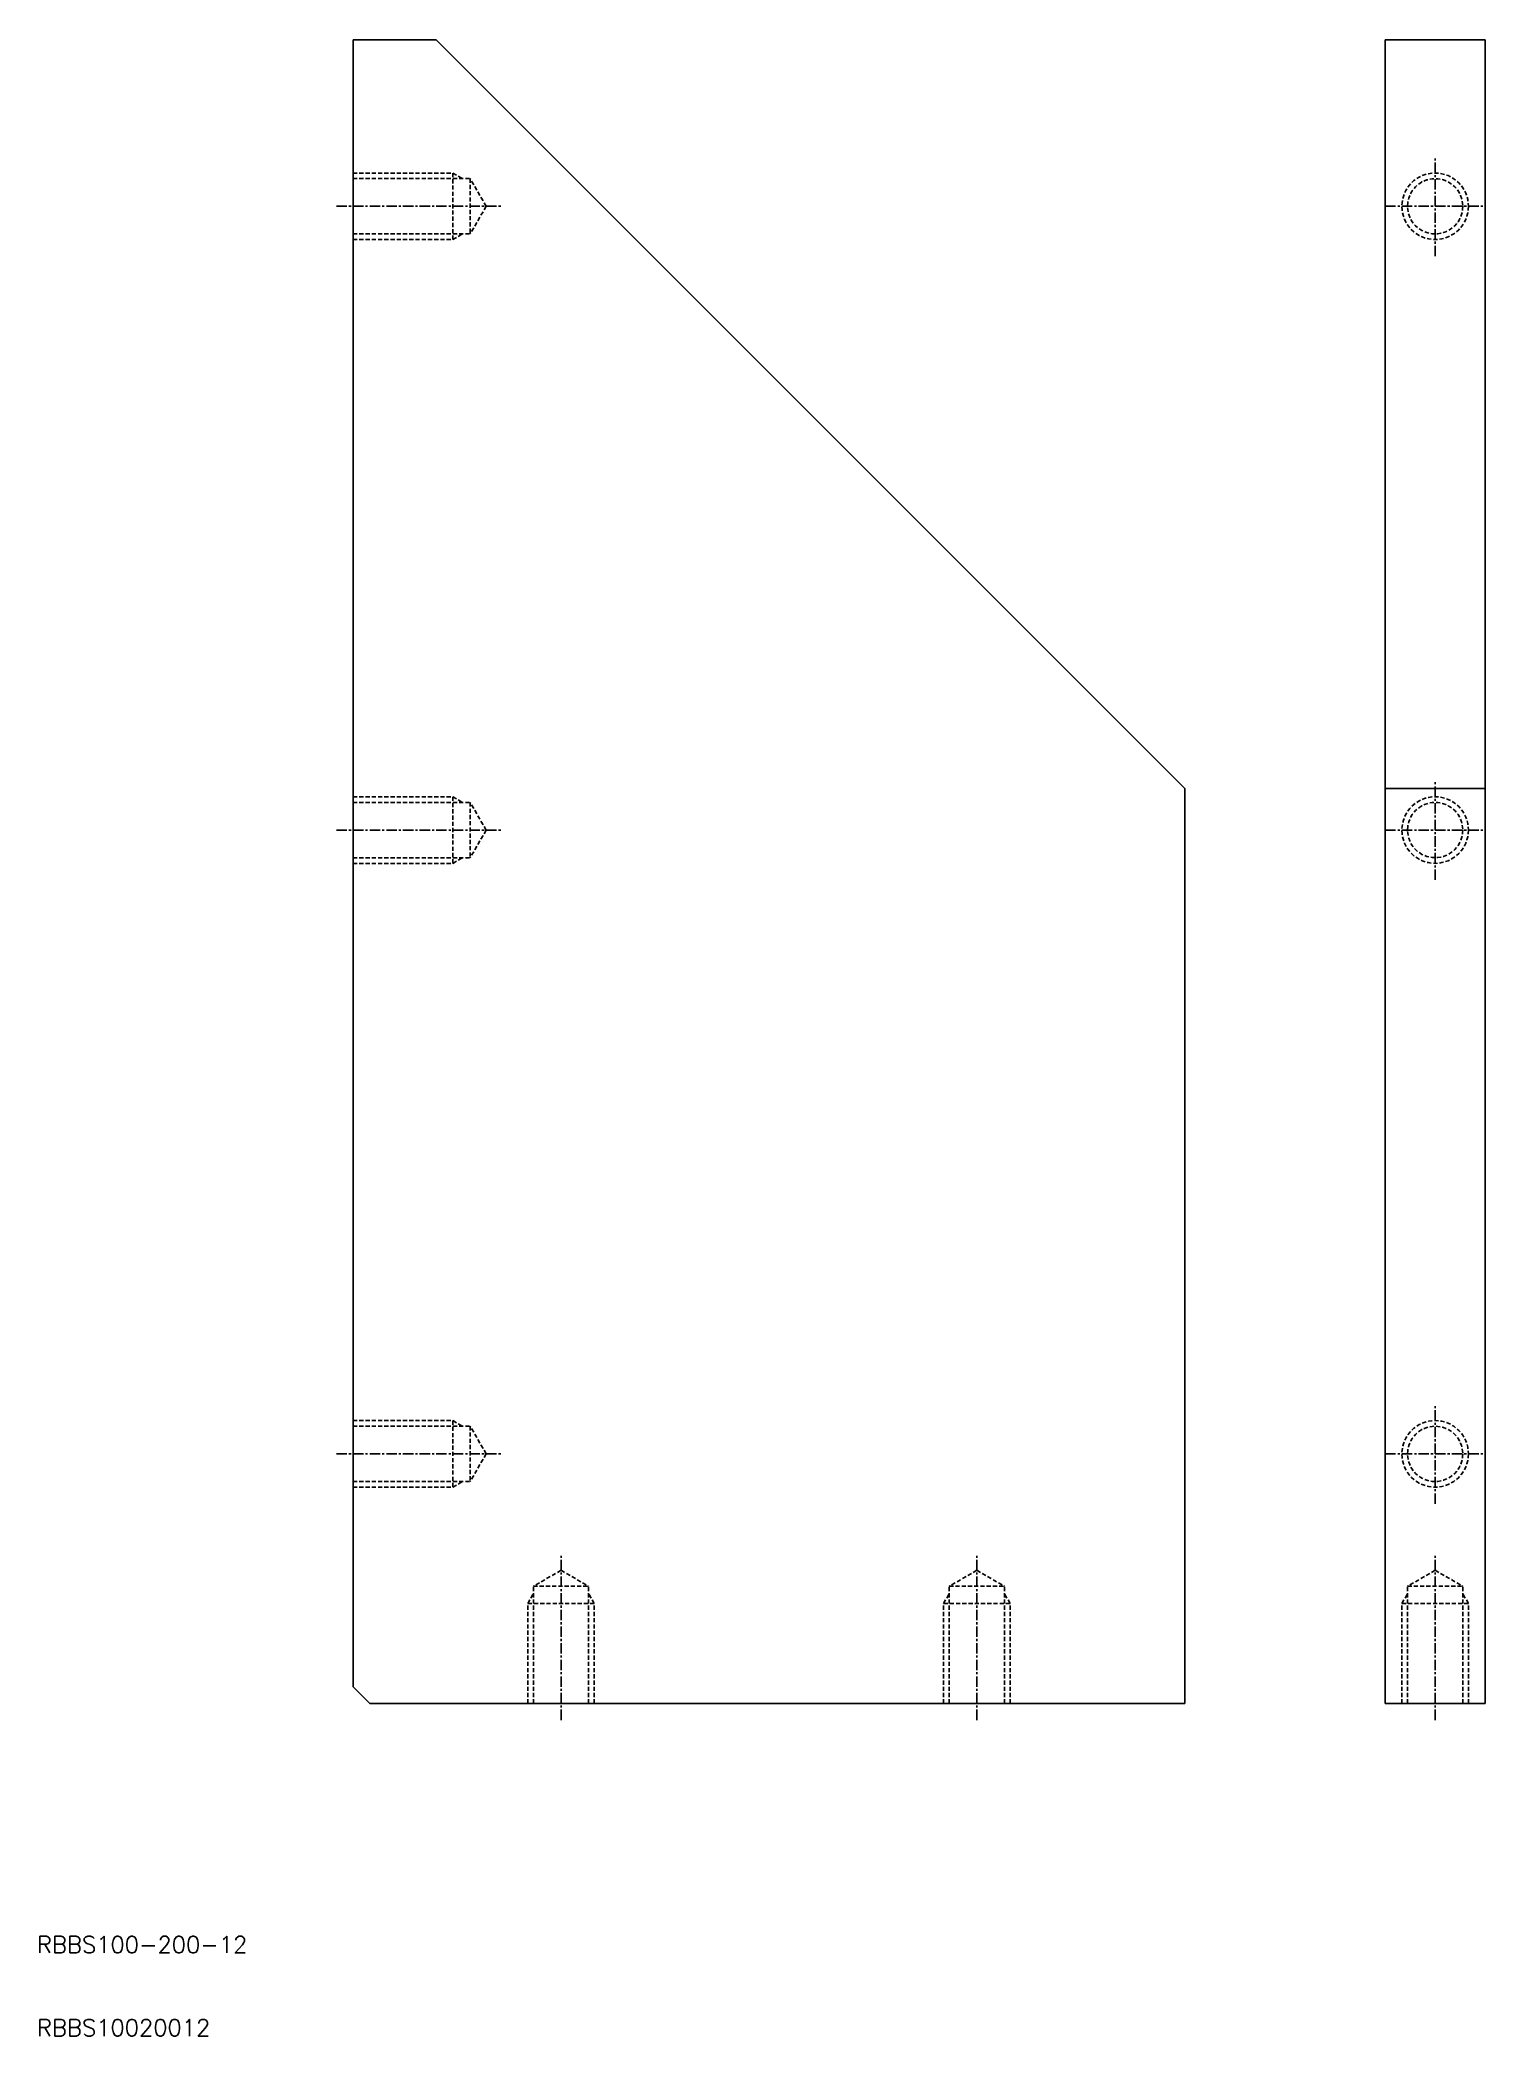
# Model space of a CAD drawing. Extents: x 10 to 184, y 10 to 250.
import ezdxf

# ---------------------------------------------------------------- set-up
doc = ezdxf.new("R2010")
doc.units = 0
doc.linetypes.add('CENTER', pattern=[2, 1.25, -0.25, 0.25, -0.25])
doc.linetypes.add('DASHED', pattern=[0.75, 0.5, -0.25])
doc.layers.get('0').update_dxf_attribs({"linetype": 'CONTINUOUS'})
doc.layers.add('CENTER', color=1, linetype='CENTER')
doc.styles.get("Standard").update_dxf_attribs({"font": 'txt.shx'})

msp = doc.modelspace()

# ---------------------------------------------------------------- linework, layer by layer
at = {"color": 7, "linetype": 'CONTINUOUS'}
for p, q in [((48, 250), (58, 250)), ((48, 52), (48, 250)), ((148, 160), (58, 250)), ((172.11, 250), (184.11, 250)), ((172.11, 50), (172.11, 250)), ((184.11, 50), (184.11, 250)), ((148, 50), (148, 160)), ((172.11, 160), (184.11, 160)), ((50, 50), (48, 52)), ((50, 50), (148, 50)), ((172.11, 50), (184.11, 50))]:
    msp.add_line(p, q, dxfattribs=at)
at = {"color": 3, "linetype": 'DASHED'}
for p, q in [((48, 234), (60, 234)), ((48, 233.32), (62.08, 233.32)), ((60, 234), (60, 226)), ((60, 234), (61.17, 233.32)), ((62.08, 233.32), (62.08, 226.68)), ((64, 230), (62.08, 233.32)), ((64, 230), (62.08, 226.68)), ((48, 226.68), (62.08, 226.68)), ((48, 226), (60, 226)), ((60, 226), (61.17, 226.68)), ((48, 159), (60, 159)), ((60, 159), (60, 151)), ((60, 159), (61.17, 158.32)), ((48, 158.32), (62.08, 158.32)), ((62.08, 158.32), (62.08, 151.68)), ((64, 155), (62.08, 158.32)), ((64, 155), (62.08, 151.68)), ((48, 151.68), (62.08, 151.68)), ((60, 151), (61.17, 151.68)), ((48, 151), (60, 151)), ((48, 84), (60, 84)), ((60, 84), (60, 76)), ((60, 84), (61.17, 83.32)), ((48, 83.32), (62.08, 83.32)), ((62.08, 83.32), (62.08, 76.68)), ((64, 80), (62.08, 83.32)), ((64, 80), (62.08, 76.68)), ((48, 76.68), (62.08, 76.68)), ((48, 76), (60, 76)), ((60, 76), (61.17, 76.68)), ((73, 66), (69.68, 64.08)), ((73, 66), (76.32, 64.08)), ((123, 66), (119.68, 64.08)), ((123, 66), (126.32, 64.08)), ((178.11, 66), (174.79, 64.08)), ((178.11, 66), (181.44, 64.08)), ((69, 62), (69.68, 63.17)), ((69.68, 64.08), (76.32, 64.08)), ((69.68, 50), (69.68, 64.08)), ((76.32, 50), (76.32, 64.08)), ((77, 62), (76.32, 63.17)), ((119, 62), (119.68, 63.17)), ((119.68, 64.08), (126.32, 64.08)), ((119.68, 50), (119.68, 64.08)), ((126.32, 50), (126.32, 64.08)), ((127, 62), (126.32, 63.17)), ((174.11, 62), (174.79, 63.17)), ((174.79, 64.08), (181.44, 64.08)), ((174.79, 50), (174.79, 64.08)), ((181.44, 50), (181.44, 64.08)), ((182.11, 62), (181.44, 63.17)), ((69, 62), (77, 62)), ((69, 50), (69, 62)), ((77, 50), (77, 62)), ((119, 62), (127, 62)), ((119, 50), (119, 62)), ((127, 50), (127, 62)), ((174.11, 62), (182.11, 62)), ((174.11, 50), (174.11, 62)), ((182.11, 50), (182.11, 62))]:
    msp.add_line(p, q, dxfattribs=at)
for centre, radius in [((178.11, 230), 4), ((178.11, 230), 3.32), ((178.11, 155), 4), ((178.11, 155), 3.32), ((178.11, 80), 4), ((178.11, 80), 3.32)]:
    msp.add_circle(centre, radius, dxfattribs=at)
at = {"layer": 'CENTER', "color": 1, "linetype": 'CENTER'}
for p, q in [((178.11, 224), (178.11, 236)), ((46, 230), (66, 230)), ((172.11, 230), (184.11, 230)), ((178.11, 149), (178.11, 161)), ((46, 155), (66, 155)), ((172.11, 155), (184.11, 155)), ((178.11, 74), (178.11, 86)), ((46, 80), (66, 80)), ((172.11, 80), (184.11, 80)), ((73, 48), (73, 68)), ((123, 48), (123, 68)), ((178.11, 48), (178.11, 68))]:
    msp.add_line(p, q, dxfattribs=at)

# ---------------------------------------------------------------- texts
at = {"color": 7, "linetype": 'CONTINUOUS'}
for s, p in [('RBBS100-200-12 ', (10, 20)), ('RBBS10020012 ', (10, 10))]:
    msp.add_text(s, height=2, dxfattribs=at).set_placement(p)

doc.saveas('drawing.dxf')
